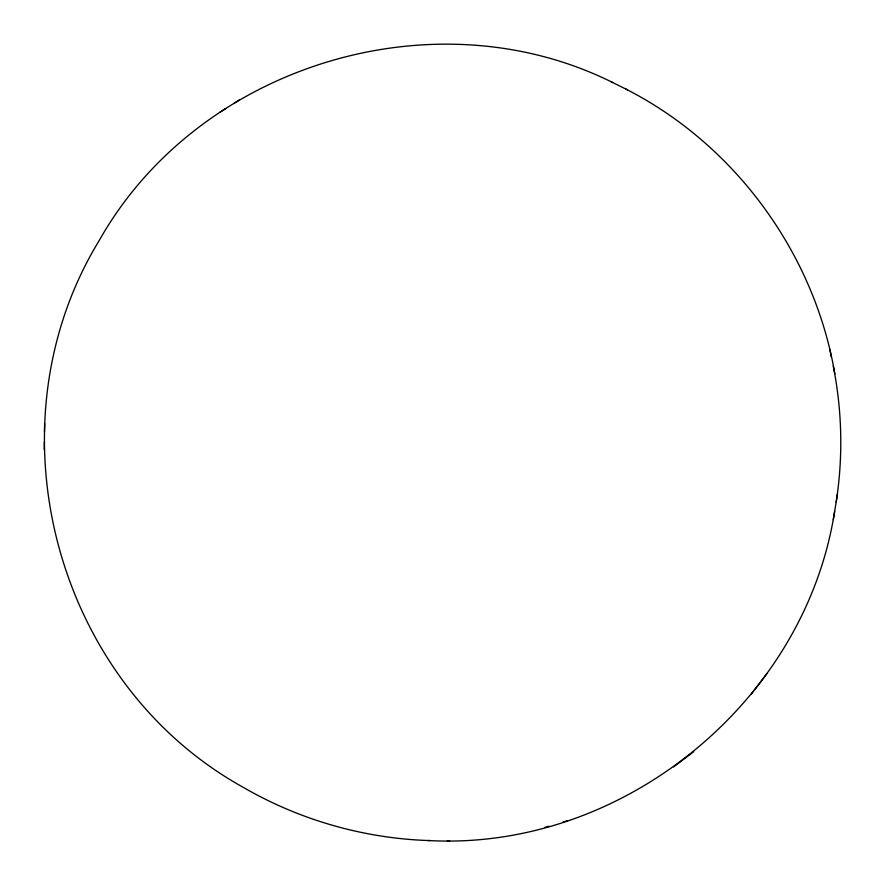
<?xml version="1.0" encoding="UTF-8"?>
<svg xmlns="http://www.w3.org/2000/svg" width="885" height="885" viewBox="0 0 885 885"><rect width="100%" height="100%" fill="white"/><g stroke="black" fill="none" stroke-linecap="round" stroke-linejoin="round"><path stroke-width="1.33" d="M430.121 840.562L428.152 840.529C363.337 838.272 299.23 819.82 243.143 787.274C53.742 682.335 -13.452 424.523 99.452 240.112C197.986 65.822 433.252 -6.881 612.697 82.515M44.25 449.702L44.383 441.715M44.516 431.548L44.648 423.495M836.17 502.138C843.173 457.069 842.188 410.695 833.227 365.981M428.152 840.529C621.58 851.348 805.018 702.369 834.666 511.209M833.316 519.561L837.509 493.863M751.321 694.117L767.096 673.385M673.585 766.941L693.751 751.63M219.79 112.318L225.697 108.601M234.038 103.313L239.702 99.739M562.993 822.043L567.407 820.738M544.817 827.453L548.91 826.247M447.268 840.706L449.635 840.739M625.496 88.887C734.727 144.277 814.311 253.154 834.843 373.791M611.148 81.785L627.41 89.805M829.776 349.376L831.336 356.987"/></g></svg>
